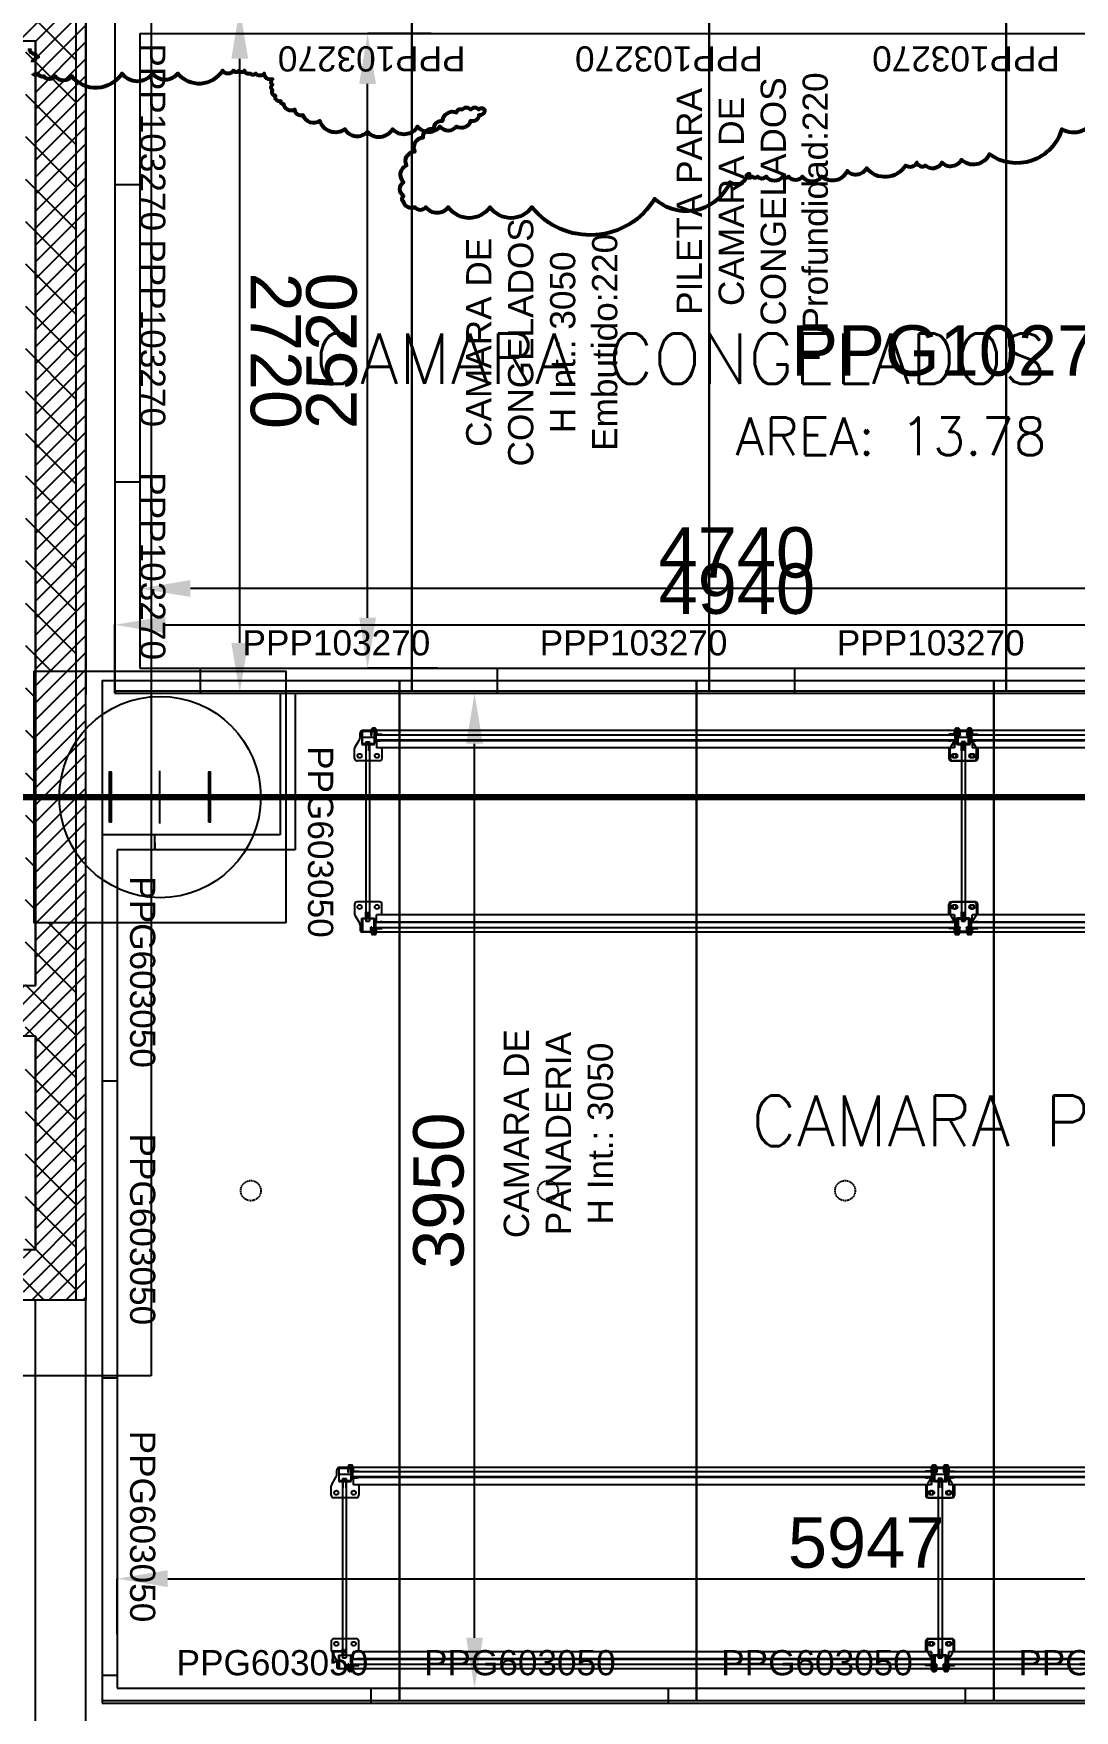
# Model space of a CAD drawing. Header units: millimetres. Extents: x 1478096 to 1808313, y 619971 to 762366.
# Drawn here: x 1524887 to 1529021, y 662197 to 668856 of the extents above; entities that cross this region are included whole.
import ezdxf

# ---------------------------------------------------------------- set-up
doc = ezdxf.new("R2010")
doc.units = ezdxf.units.MM
doc.header["$LTSCALE"] = 10
doc.linetypes.add('CENTERX2', pattern=[4, 2.5, -0.5, 0.5, -0.5])
doc.linetypes.add('DASHED', pattern=[0.75, 0.5, -0.25])
for name, color, linetype in [('0_Estructura', 251, 'Continuous'), ('A-HATCH-BLOQUE', 241, 'Continuous'), ('COSTAN-CAM-COTAS', 7, 'Continuous'), ('COSTAN-CAM-EJES', 251, 'CENTERX2'), ('COSTAN-CAM-LAT NUM', 6, 'Continuous'), ('COSTAN-CAM-LATERALES', 5, 'Continuous'), ('COSTAN-CAM-NOMENCLATURAS', 7, 'Continuous'), ('COSTAN-CAM-PIL-AISLACION', 45, 'Continuous'), ('COSTAN-CAM-TECHOS', 1, 'DASHED'), ('COSTAN-CAM-TECHOS NOMENCLATURAS', 7, 'Continuous'), ('COSTAN-CAM-TECHOS-100', 21, 'Continuous'), ('COSTAN-CAM-TECHOS-60', 1, 'Continuous'), ('COSTAN-EXH-COTAS', 7, 'Continuous'), ('DC-ARQ-CORDON', 210, 'Continuous'), ('DC-ARQ-MURO BLOQUE', 181, 'Continuous'), ('DC-ARQ-RACK PREP.', 11, 'Continuous'), ('DC-ARQ-TEXTOS', 7, 'Continuous')]:
    doc.layers.add(name, color=color, linetype=linetype)
doc.styles.add('costan', font='arial.ttf')
doc.styles.get("Standard").update_dxf_attribs({"font": 'arial.ttf'})
doc.dimstyles.new('COSTAN-MM-100', dxfattribs={"dimtxt": 200, "dimasz": 200, "dimexe": 0, "dimexo": 0, "dimgap": 40, "dimtad": 1, "dimdec": 0, "dimzin": 0, "dimdsep": 46, "dimtxsty": 'costan', "dimblk1": 'ARCHTICK', "dimblk2": 'ARCHTICK', "dimcen": 0, "dimclrd": 256, "dimclre": 256, "dimclrt": 256, "dimadec": 0, "dimazin": 0, "dimtfac": 1, "dimtdec": 0, "dimtofl": 0, "dimtmove": 0, "dimatfit": 3, "dimfxl": 0, "dimtolj": 1, "dimtzin": 0, "dimarcsym": 0})

# ---------------------------------------------------------------- blocks, each defined once
blk = doc.blocks.new('RE-PLANTABASE(XREF)$0$RACK-CAMARA')
at = {"layer": 'DC-ARQ-RACK PREP.', "linetype": 'ByBlock'}
for p, q in [((-0.3709, 2.403), (-0.39, 2.403)), ((-0.3324, 2.4235), (-0.3656, 2.4045)), ((-0.29, 2.425), (-0.3271, 2.425)), ((-0.28, 2.3655), (-0.28, 2.415)), ((0.28, 2.3655), (0.28, 2.415)), ((0.29, 2.425), (0.3271, 2.425)), ((0.3324, 2.4235), (0.3656, 2.4045)), ((0.3709, 2.403), (0.39, 2.403)), ((-0.41, 2.3465), (-0.41, 2.3509)), ((-0.41, 2.3465), (-0.41, 2.3509)), ((-0.406, 2.3509), (-0.406, 2.3465)), ((-0.406, 2.3509), (-0.406, 2.3465)), ((-0.4024, 2.3589), (-0.4025, 2.3589)), ((-0.4024, 2.3589), (-0.4025, 2.3589)), ((-0.4024, 2.3589), (-0.4, 2.359)), ((-0.4024, 2.3589), (-0.4, 2.359)), ((-0.4, 2.355), (-0.4022, 2.3549)), ((-0.4, 2.355), (-0.4022, 2.3549)), ((-0.402, 2.3425), (-0.3855, 2.3425)), ((-0.402, 2.3425), (-0.3855, 2.3425)), ((-0.3855, 2.3385), (-0.402, 2.3385)), ((-0.3855, 2.3385), (-0.402, 2.3385)), ((-0.4, 2.3865), (-0.4, 2.3955)), ((-0.4, 2.3955), (-0.345, 2.3955)), ((-0.398, 2.3865), (-0.4, 2.3865)), ((-0.4, 2.3855), (-0.4, 2.3865)), ((-0.4, 2.3824), (-0.4, 2.3855)), ((-0.4, 2.3814), (-0.4, 2.3824)), ((-0.4, 2.3805), (-0.4, 2.3814)), ((-0.4, 2.3795), (-0.4, 2.3805)), ((-0.4, 2.3805), (-0.398, 2.3805)), ((-0.4, 2.3615), (-0.4, 2.3795)), ((-0.4, 2.3795), (-0.398, 2.3795)), ((-0.398, 2.3615), (-0.4, 2.3615)), ((-0.4, 2.3605), (-0.4, 2.3615)), ((-0.398, 2.3615), (-0.4, 2.3615)), ((-0.4, 2.3605), (-0.4, 2.3615)), ((-0.4, 2.3596), (-0.4, 2.3605)), ((-0.4, 2.3605), (-0.398, 2.3605)), ((-0.4, 2.3596), (-0.4, 2.3605)), ((-0.4, 2.3605), (-0.398, 2.3605)), ((-0.4, 2.3586), (-0.4, 2.3596)), ((-0.4, 2.3586), (-0.4, 2.3596)), ((-0.4, 2.3555), (-0.4, 2.3586)), ((-0.4, 2.3555), (-0.4, 2.3586)), ((-0.4, 2.3545), (-0.4, 2.3555)), ((-0.4, 2.3545), (-0.4, 2.3555)), ((-0.4, 2.3545), (-0.398, 2.3545)), ((-0.4, 2.3455), (-0.4, 2.3545)), ((-0.4, 2.3455), (-0.4, 2.3545)), ((-0.4, 2.3545), (-0.398, 2.3545)), ((-0.345, 2.3455), (-0.4, 2.3455)), ((-0.345, 2.3455), (-0.4, 2.3455)), ((-0.4, 2.3382), (-0.4, 0.0422)), ((-0.3855, 2.3382), (-0.4, 2.3382)), ((-0.4, 2.3382), (-0.3855, 2.3382)), ((-0.347, 2.3935), (-0.398, 2.3935)), ((-0.398, 2.3935), (-0.398, 2.3865)), ((-0.398, 2.3865), (-0.398, 2.3855)), ((-0.398, 2.3855), (-0.398, 2.3824)), ((-0.398, 2.3824), (-0.398, 2.3814)), ((-0.398, 2.3814), (-0.398, 2.3805)), ((-0.398, 2.3805), (-0.398, 2.3795)), ((-0.398, 2.3795), (-0.398, 2.3615)), ((-0.398, 2.3615), (-0.398, 2.3605)), ((-0.398, 2.3615), (-0.398, 2.3605)), ((-0.398, 2.3605), (-0.398, 2.3596)), ((-0.398, 2.3605), (-0.398, 2.3596)), ((-0.398, 2.3596), (-0.398, 2.3586)), ((-0.398, 2.3591), (-0.388, 2.3596)), ((-0.398, 2.3596), (-0.398, 2.3586)), ((-0.398, 2.3591), (-0.388, 2.3596)), ((-0.398, 2.3586), (-0.398, 2.3555)), ((-0.398, 2.3586), (-0.398, 2.3555)), ((-0.3878, 2.3556), (-0.398, 2.3551)), ((-0.3878, 2.3556), (-0.398, 2.3551)), ((-0.398, 2.3555), (-0.398, 2.3545)), ((-0.398, 2.3555), (-0.398, 2.3545)), ((-0.398, 2.3545), (-0.398, 2.3475)), ((-0.398, 2.3545), (-0.398, 2.3475)), ((-0.398, 2.3475), (-0.347, 2.3475)), ((-0.398, 2.3475), (-0.347, 2.3475)), ((-0.388, 2.3596), (-0.381, 2.36)), ((-0.388, 2.3596), (-0.381, 2.36)), ((-0.3808, 2.356), (-0.3878, 2.3556)), ((-0.3808, 2.356), (-0.3878, 2.3556)), ((-0.3855, 2.3455), (-0.3855, 2.3235)), ((-0.3855, 2.3455), (-0.3855, 2.3235)), ((-0.3839, 2.3455), (-0.3839, 2.3235)), ((-0.3839, 2.3455), (-0.3839, 2.3235)), ((-0.3625, 2.3402), (-0.3825, 2.3402)), ((-0.3825, 2.3402), (-0.3625, 2.3402)), ((-0.3825, 2.3382), (-0.3825, 0.0402)), ((-0.3808, 2.356), (-0.381, 2.36)), ((-0.3808, 2.356), (-0.381, 2.36)), ((-0.3625, 2.3382), (-0.3625, 0.0402)), ((-0.3611, 2.3455), (-0.3611, 2.3235)), ((-0.3611, 2.3455), (-0.3611, 2.3235)), ((-0.36, 2.3382), (-0.36, 0.065)), ((-0.3595, 2.3455), (-0.3595, 2.3235)), ((-0.3595, 2.3455), (-0.3595, 2.3235)), ((-0.3595, 2.3425), (-0.354, 2.3425)), ((-0.3595, 2.3425), (-0.354, 2.3425)), ((-0.354, 2.3385), (-0.3595, 2.3385)), ((-0.354, 2.3385), (-0.3595, 2.3385)), ((-0.3318, 2.3382), (-0.3595, 2.3382)), ((-0.3595, 2.3382), (-0.3318, 2.3382)), ((-0.356, 2.3805), (-0.356, 2.3655)), ((-0.356, 2.3805), (0.356, 2.3805)), ((-0.356, 2.3655), (0.356, 2.3655)), ((-0.354, 2.3425), (-0.354, 2.3385)), ((-0.354, 2.3425), (-0.354, 2.3385)), ((-0.347, 2.366), (-0.347, 2.3935)), ((-0.347, 2.38), (-0.32, 2.38)), ((-0.347, 2.3475), (-0.347, 2.375)), ((-0.347, 2.3475), (-0.347, 2.375)), ((-0.32, 2.366), (-0.347, 2.366)), ((-0.345, 2.3955), (-0.345, 2.368)), ((-0.32, 2.378), (-0.345, 2.378)), ((-0.345, 2.373), (-0.345, 2.3455)), ((-0.345, 2.373), (-0.345, 2.3455)), ((-0.345, 2.368), (-0.32, 2.368)), ((-0.3318, 2.3382), (-0.3318, 0.0422)), ((-0.32, 2.38), (-0.32, 2.378)), ((-0.32, 2.368), (-0.32, 2.366)), ((-0.28, 2.326), (-0.28, 2.3755)), ((-0.28, 2.326), (-0.28, 2.3755)), ((0.28, 2.326), (0.28, 2.3755)), ((0.28, 2.326), (0.28, 2.3755)), ((0.347, 2.38), (0.32, 2.38)), ((0.32, 2.38), (0.32, 2.378)), ((0.32, 2.378), (0.345, 2.378)), ((0.345, 2.368), (0.32, 2.368)), ((0.32, 2.368), (0.32, 2.366)), ((0.32, 2.366), (0.347, 2.366)), ((0.3318, 2.3382), (0.3318, 0.0422)), ((0.3318, 2.3382), (0.3595, 2.3382)), ((0.3595, 2.3382), (0.3318, 2.3382)), ((0.345, 2.3955), (0.345, 2.368)), ((0.4, 2.3955), (0.345, 2.3955)), ((0.345, 2.373), (0.345, 2.3455)), ((0.345, 2.373), (0.345, 2.3455)), ((0.345, 2.3455), (0.4, 2.3455)), ((0.345, 2.3455), (0.4, 2.3455)), ((0.347, 2.366), (0.347, 2.3935)), ((0.347, 2.3935), (0.398, 2.3935)), ((0.347, 2.3475), (0.347, 2.375)), ((0.347, 2.3475), (0.347, 2.375)), ((0.398, 2.3475), (0.347, 2.3475)), ((0.398, 2.3475), (0.347, 2.3475)), ((0.3595, 2.3425), (0.354, 2.3425)), ((0.354, 2.3425), (0.354, 2.3385)), ((0.3595, 2.3425), (0.354, 2.3425)), ((0.354, 2.3425), (0.354, 2.3385)), ((0.354, 2.3385), (0.3595, 2.3385)), ((0.354, 2.3385), (0.3595, 2.3385)), ((0.356, 2.3805), (0.356, 2.3655)), ((0.3595, 2.3455), (0.3595, 2.3235)), ((0.3595, 2.3455), (0.3595, 2.3235)), ((0.3595, 2.3382), (0.36, 0.065)), ((0.3611, 2.3455), (0.3611, 2.3235)), ((0.3611, 2.3455), (0.3611, 2.3235)), ((0.3625, 2.3402), (0.3825, 2.3402)), ((0.3825, 2.3402), (0.3625, 2.3402)), ((0.3625, 2.3382), (0.3625, 0.0402)), ((0.3808, 2.356), (0.381, 2.36)), ((0.3808, 2.356), (0.381, 2.36)), ((0.3808, 2.356), (0.3878, 2.3556)), ((0.3808, 2.356), (0.3878, 2.3556)), ((0.388, 2.3596), (0.381, 2.36)), ((0.388, 2.3596), (0.381, 2.36)), ((0.3825, 2.3382), (0.3825, 0.0402)), ((0.3839, 2.3455), (0.3839, 2.3235)), ((0.3839, 2.3455), (0.3839, 2.3235)), ((0.3855, 2.3455), (0.3855, 2.3235)), ((0.3855, 2.3455), (0.3855, 2.3235)), ((0.402, 2.3425), (0.3855, 2.3425)), ((0.402, 2.3425), (0.3855, 2.3425)), ((0.3855, 2.3385), (0.402, 2.3385)), ((0.3855, 2.3385), (0.402, 2.3385)), ((0.3855, 2.3382), (0.4, 2.3382)), ((0.4, 2.3382), (0.3855, 2.3382)), ((0.3878, 2.3556), (0.398, 2.3551)), ((0.3878, 2.3556), (0.398, 2.3551)), ((0.398, 2.3591), (0.388, 2.3596)), ((0.398, 2.3591), (0.388, 2.3596)), ((0.398, 2.3935), (0.398, 2.3865)), ((0.398, 2.3865), (0.4, 2.3865)), ((0.398, 2.3865), (0.398, 2.3855)), ((0.398, 2.3855), (0.398, 2.3824)), ((0.398, 2.3824), (0.398, 2.3814)), ((0.398, 2.3814), (0.398, 2.3805)), ((0.398, 2.3805), (0.398, 2.3795)), ((0.4, 2.3805), (0.398, 2.3805)), ((0.4, 2.3795), (0.398, 2.3795)), ((0.398, 2.3795), (0.398, 2.3615)), ((0.398, 2.3615), (0.4, 2.3615)), ((0.398, 2.3615), (0.398, 2.3605)), ((0.398, 2.3615), (0.4, 2.3615)), ((0.398, 2.3615), (0.398, 2.3605)), ((0.398, 2.3605), (0.398, 2.3596)), ((0.4, 2.3605), (0.398, 2.3605)), ((0.398, 2.3605), (0.398, 2.3596)), ((0.4, 2.3605), (0.398, 2.3605)), ((0.398, 2.3596), (0.398, 2.3586)), ((0.398, 2.3596), (0.398, 2.3586)), ((0.398, 2.3586), (0.398, 2.3555)), ((0.398, 2.3586), (0.398, 2.3555)), ((0.398, 2.3555), (0.398, 2.3545)), ((0.398, 2.3555), (0.398, 2.3545)), ((0.398, 2.3545), (0.398, 2.3475)), ((0.4, 2.3545), (0.398, 2.3545)), ((0.4, 2.3545), (0.398, 2.3545)), ((0.398, 2.3545), (0.398, 2.3475)), ((0.4, 2.3865), (0.4, 2.3955)), ((0.4, 2.3855), (0.4, 2.3865)), ((0.4, 2.3824), (0.4, 2.3855)), ((0.4, 2.3814), (0.4, 2.3824)), ((0.4, 2.3805), (0.4, 2.3814)), ((0.4, 2.3795), (0.4, 2.3805)), ((0.4, 2.3615), (0.4, 2.3795)), ((0.4, 2.3605), (0.4, 2.3615)), ((0.4, 2.3605), (0.4, 2.3615)), ((0.4, 2.3596), (0.4, 2.3605)), ((0.4, 2.3596), (0.4, 2.3605)), ((0.4, 2.3586), (0.4, 2.3596)), ((0.4, 2.3586), (0.4, 2.3596)), ((0.4024, 2.3589), (0.4, 2.359)), ((0.4024, 2.3589), (0.4, 2.359)), ((0.4, 2.3555), (0.4, 2.3586)), ((0.4, 2.3555), (0.4, 2.3586)), ((0.4, 2.3545), (0.4, 2.3555)), ((0.4, 2.3545), (0.4, 2.3555)), ((0.4, 2.355), (0.4022, 2.3549)), ((0.4, 2.355), (0.4022, 2.3549)), ((0.4, 2.3455), (0.4, 2.3545)), ((0.4, 2.3455), (0.4, 2.3545)), ((0.4, 2.3382), (0.4, 0.0422)), ((0.4024, 2.3589), (0.4025, 2.3589)), ((0.4024, 2.3589), (0.4025, 2.3589)), ((0.406, 2.3509), (0.406, 2.3465)), ((0.406, 2.3509), (0.406, 2.3465)), ((0.41, 2.3465), (0.41, 2.3509)), ((0.41, 2.3465), (0.41, 2.3509)), ((-0.3855, 2.3235), (-0.3855, 2.3155)), ((-0.3855, 2.3235), (-0.3855, 2.3155)), ((-0.3855, 2.3155), (-0.3839, 2.3155)), ((-0.3855, 2.3155), (-0.3839, 2.3155)), ((-0.3839, 2.3155), (-0.3839, 2.3235)), ((-0.3839, 2.3155), (-0.3839, 2.3235)), ((-0.3839, 2.3155), (-0.3825, 2.3155)), ((-0.3839, 2.3155), (-0.3825, 2.3155)), ((-0.3625, 2.3155), (-0.3611, 2.3155)), ((-0.3625, 2.3155), (-0.3611, 2.3155)), ((-0.3611, 2.3235), (-0.3611, 2.3155)), ((-0.3611, 2.3235), (-0.3611, 2.3155)), ((-0.3611, 2.3155), (-0.3595, 2.3155)), ((-0.3611, 2.3155), (-0.3595, 2.3155)), ((-0.3595, 2.3155), (-0.3595, 2.3235)), ((-0.3595, 2.3155), (-0.3595, 2.3235)), ((-0.3271, 2.316), (-0.29, 2.316)), ((-0.3271, 2.316), (-0.29, 2.316)), ((0.3271, 2.316), (0.29, 2.316)), ((0.3271, 2.316), (0.29, 2.316)), ((0.3595, 2.3155), (0.3595, 2.3235)), ((0.3595, 2.3155), (0.3595, 2.3235)), ((0.3611, 2.3155), (0.3595, 2.3155)), ((0.3611, 2.3155), (0.3595, 2.3155)), ((0.3611, 2.3235), (0.3611, 2.3155)), ((0.3611, 2.3235), (0.3611, 2.3155)), ((0.3625, 2.3155), (0.3611, 2.3155)), ((0.3625, 2.3155), (0.3611, 2.3155)), ((0.3839, 2.3155), (0.3825, 2.3155)), ((0.3839, 2.3155), (0.3825, 2.3155)), ((0.3839, 2.3155), (0.3839, 2.3235)), ((0.3839, 2.3155), (0.3839, 2.3235)), ((0.3855, 2.3155), (0.3839, 2.3155)), ((0.3855, 2.3155), (0.3839, 2.3155)), ((0.3855, 2.3235), (0.3855, 2.3155)), ((0.3855, 2.3235), (0.3855, 2.3155)), ((-0.41, 0.034), (-0.41, 0.0296)), ((-0.406, 0.0296), (-0.406, 0.034)), ((-0.4024, 0.0216), (-0.4025, 0.0216)), ((-0.4024, 0.0216), (-0.4, 0.0215)), ((-0.4, 0.0255), (-0.4022, 0.0256)), ((-0.3855, 0.042), (-0.402, 0.042)), ((-0.402, 0.038), (-0.3855, 0.038)), ((-0.4, 0.0422), (-0.3855, 0.0422)), ((-0.345, 0.035), (-0.4, 0.035)), ((-0.4, 0.035), (-0.4, 0.026)), ((-0.4, 0.026), (-0.398, 0.026)), ((-0.4, 0.026), (-0.4, 0.025)), ((-0.4, 0.025), (-0.4, 0.0219)), ((-0.4, 0.0219), (-0.4, 0.0209)), ((-0.4, 0.0209), (-0.4, 0.02)), ((-0.4, 0.02), (-0.4, 0.019)), ((-0.4, 0.02), (-0.398, 0.02)), ((-0.4, 0.019), (-0.4, 0.001)), ((-0.398, 0.019), (-0.4, 0.019)), ((-0.4, 0.001), (-0.398, 0.001)), ((-0.4, 0.001), (-0.4, 0)), ((-0.398, 0.026), (-0.398, 0.033)), ((-0.398, 0.033), (-0.347, 0.033)), ((-0.398, 0.025), (-0.398, 0.026)), ((-0.3878, 0.0249), (-0.398, 0.0254)), ((-0.398, 0.0219), (-0.398, 0.025)), ((-0.398, 0.0209), (-0.398, 0.0219)), ((-0.398, 0.0214), (-0.388, 0.0209)), ((-0.398, 0.02), (-0.398, 0.0209)), ((-0.398, 0.019), (-0.398, 0.02)), ((-0.398, 0.001), (-0.398, 0.019)), ((-0.398, 0), (-0.398, 0.001)), ((-0.388, 0.0209), (-0.381, 0.0205)), ((-0.3808, 0.0245), (-0.3878, 0.0249)), ((-0.3855, 0.065), (-0.3839, 0.065)), ((-0.3855, 0.057), (-0.3855, 0.065)), ((-0.3855, 0.035), (-0.3855, 0.057)), ((-0.3839, 0.065), (-0.3825, 0.065)), ((-0.3839, 0.065), (-0.3839, 0.057)), ((-0.3839, 0.035), (-0.3839, 0.057)), ((-0.3825, 0.0402), (-0.3625, 0.0402)), ((-0.3808, 0.0245), (-0.381, 0.0205)), ((-0.3725, 0.035), (-0.3725, -0.015)), ((-0.3625, 0.065), (-0.3611, 0.065)), ((-0.3611, 0.065), (-0.3595, 0.065)), ((-0.3611, 0.057), (-0.3611, 0.065)), ((-0.3611, 0.035), (-0.3611, 0.057)), ((-0.3595, 0.065), (-0.3595, 0.057)), ((-0.3595, 0.035), (-0.3595, 0.057)), ((-0.3595, 0.0422), (-0.3318, 0.0422)), ((-0.354, 0.042), (-0.3595, 0.042)), ((-0.3595, 0.038), (-0.354, 0.038)), ((-0.356, 0), (-0.356, 0.015)), ((-0.356, 0.015), (0.356, 0.015)), ((-0.356, 0), (0.356, 0)), ((-0.354, 0.038), (-0.354, 0.042)), ((-0.347, 0.033), (-0.347, 0.0055)), ((-0.347, 0.0145), (-0.347, -0.013)), ((-0.32, 0.0145), (-0.347, 0.0145)), ((-0.347, 0.0005), (-0.32, 0.0005)), ((-0.345, 0.0075), (-0.345, 0.035)), ((-0.345, -0.015), (-0.345, 0.0125)), ((-0.345, 0.0125), (-0.32, 0.0125)), ((-0.32, 0.0025), (-0.345, 0.0025)), ((-0.3271, 0.0645), (-0.29, 0.0645)), ((-0.32, 0.0125), (-0.32, 0.0145)), ((-0.32, 0.0005), (-0.32, 0.0025)), ((-0.28, 0.0545), (-0.28, 0.005)), ((-0.28, 0.015), (-0.28, -0.0345)), ((0.28, 0.0545), (0.28, 0.005)), ((0.28, 0.015), (0.28, -0.0345)), ((0.3271, 0.0645), (0.29, 0.0645)), ((0.32, 0.0125), (0.32, 0.0145)), ((0.32, 0.0145), (0.347, 0.0145)), ((0.345, 0.0125), (0.32, 0.0125)), ((0.32, 0.0005), (0.32, 0.0025)), ((0.32, 0.0025), (0.345, 0.0025)), ((0.347, 0.0005), (0.32, 0.0005)), ((0.3595, 0.0422), (0.3318, 0.0422)), ((0.345, 0.0075), (0.345, 0.035)), ((0.345, 0.035), (0.4, 0.035)), ((0.345, -0.015), (0.345, 0.0125)), ((0.347, 0.033), (0.347, 0.0055)), ((0.398, 0.033), (0.347, 0.033)), ((0.347, 0.0145), (0.347, -0.013)), ((0.354, 0.038), (0.354, 0.042)), ((0.354, 0.042), (0.3595, 0.042)), ((0.3595, 0.038), (0.354, 0.038)), ((0.356, 0), (0.356, 0.015)), ((0.3595, 0.065), (0.3595, 0.057)), ((0.3611, 0.065), (0.3595, 0.065)), ((0.3595, 0.035), (0.3595, 0.057)), ((0.3611, 0.057), (0.3611, 0.065)), ((0.3625, 0.065), (0.3611, 0.065)), ((0.3611, 0.035), (0.3611, 0.057)), ((0.3825, 0.0402), (0.3625, 0.0402)), ((0.3808, 0.0245), (0.3878, 0.0249)), ((0.3808, 0.0245), (0.381, 0.0205)), ((0.388, 0.0209), (0.381, 0.0205)), ((0.3839, 0.065), (0.3825, 0.065)), ((0.3855, 0.065), (0.3839, 0.065)), ((0.3839, 0.065), (0.3839, 0.057)), ((0.3839, 0.035), (0.3839, 0.057)), ((0.3855, 0.057), (0.3855, 0.065)), ((0.3855, 0.035), (0.3855, 0.057)), ((0.4, 0.0422), (0.3855, 0.0422)), ((0.3855, 0.042), (0.402, 0.042)), ((0.402, 0.038), (0.3855, 0.038)), ((0.3878, 0.0249), (0.398, 0.0254)), ((0.398, 0.0214), (0.388, 0.0209)), ((0.398, 0.026), (0.398, 0.033)), ((0.4, 0.026), (0.398, 0.026)), ((0.398, 0.025), (0.398, 0.026)), ((0.398, 0.0219), (0.398, 0.025)), ((0.398, 0.0209), (0.398, 0.0219)), ((0.398, 0.02), (0.398, 0.0209)), ((0.398, 0.019), (0.398, 0.02)), ((0.4, 0.02), (0.398, 0.02)), ((0.398, 0.001), (0.398, 0.019)), ((0.398, 0.019), (0.4, 0.019)), ((0.4, 0.001), (0.398, 0.001)), ((0.398, 0), (0.398, 0.001)), ((0.4, 0.035), (0.4, 0.026)), ((0.4, 0.026), (0.4, 0.025)), ((0.4, 0.0255), (0.4022, 0.0256)), ((0.4, 0.025), (0.4, 0.0219)), ((0.4, 0.0219), (0.4, 0.0209)), ((0.4024, 0.0216), (0.4, 0.0215)), ((0.4, 0.0209), (0.4, 0.02)), ((0.4, 0.02), (0.4, 0.019)), ((0.4, 0.019), (0.4, 0.001)), ((0.4, 0.001), (0.4, 0)), ((0.4024, 0.0216), (0.4025, 0.0216)), ((0.406, 0.0296), (0.406, 0.034)), ((0.41, 0.034), (0.41, 0.0296)), ((-0.4, 0), (-0.4, -0.0009)), ((-0.4, 0), (-0.398, 0)), ((-0.4, -0.0009), (-0.4, -0.0019)), ((-0.4, -0.0019), (-0.4, -0.005)), ((-0.4, -0.005), (-0.4, -0.006)), ((-0.398, -0.006), (-0.4, -0.006)), ((-0.4, -0.006), (-0.4, -0.015)), ((-0.4, -0.015), (-0.345, -0.015)), ((-0.398, -0.0009), (-0.398, 0)), ((-0.398, -0.0019), (-0.398, -0.0009)), ((-0.398, -0.005), (-0.398, -0.0019)), ((-0.398, -0.006), (-0.398, -0.005)), ((-0.398, -0.013), (-0.398, -0.006)), ((-0.347, -0.013), (-0.398, -0.013)), ((-0.3709, -0.0225), (-0.39, -0.0225)), ((-0.3324, -0.043), (-0.3656, -0.024)), ((-0.29, -0.0445), (-0.3271, -0.0445)), ((0.29, -0.0445), (0.3271, -0.0445)), ((0.3324, -0.043), (0.3656, -0.024)), ((0.4, -0.015), (0.345, -0.015)), ((0.347, -0.013), (0.398, -0.013)), ((0.3709, -0.0225), (0.39, -0.0225)), ((0.398, -0.0009), (0.398, 0)), ((0.4, 0), (0.398, 0)), ((0.398, -0.0019), (0.398, -0.0009)), ((0.398, -0.005), (0.398, -0.0019)), ((0.398, -0.006), (0.398, -0.005)), ((0.398, -0.013), (0.398, -0.006)), ((0.398, -0.006), (0.4, -0.006)), ((0.4, 0), (0.4, -0.0009)), ((0.4, -0.0009), (0.4, -0.0019)), ((0.4, -0.0019), (0.4, -0.005)), ((0.4, -0.005), (0.4, -0.006)), ((0.4, -0.006), (0.4, -0.015))]:
    blk.add_line(p, q, dxfattribs=at)
for centre in [(-0.3, 2.405), (0.3, 2.405), (-0.3, 2.336), (-0.3, 2.336), (0.3, 2.336), (0.3, 2.336), (-0.3, 0.0445), (0.3, 0.0445), (-0.3, -0.0245), (0.3, -0.0245)]:
    blk.add_circle(centre, 0.0085, dxfattribs=at)
for centre, radius, start, end in [((-0.39, 2.393), 0.01, 90, 165.52249), ((-0.3709, 2.413), 0.01, 270, 302.00538), ((-0.3271, 2.415), 0.01, 90, 122.00538), ((-0.29, 2.415), 0.01, 0, 90), ((0.29, 2.415), 0.01, 90, 180), ((0.3271, 2.415), 0.01, 57.99462, 90), ((0.3709, 2.413), 0.01, 237.99462, 270), ((0.39, 2.393), 0.01, 14.47751, 90), ((-0.402, 2.3509), 0.008, 92.96094, 180), ((-0.402, 2.3509), 0.008, 92.96094, 180), ((-0.402, 2.3465), 0.008, 180, 270), ((-0.402, 2.3465), 0.008, 180, 270), ((-0.402, 2.3509), 0.004, 92.96094, 180), ((-0.402, 2.3509), 0.004, 92.96094, 180), ((-0.402, 2.3465), 0.004, 180, 270), ((-0.402, 2.3465), 0.004, 180, 270), ((-0.3994, 2.3578), 0.00325, 100.44565, 160.34107), ((-0.3994, 2.3578), 0.00325, 100.44565, 160.34107), ((-0.39, 2.348), 0.01, 194.47751, 213.36868), ((-0.39, 2.348), 0.01, 194.47751, 213.36535), ((-0.3994, 2.3578), 0.00325, 25.5808, 64.27311), ((-0.3994, 2.3578), 0.00325, 25.5808, 64.27311), ((-0.39, 2.348), 0.01, 251.80959, 257.17377), ((-0.39, 2.348), 0.01, 251.80067, 257.14911), ((0.39, 2.348), 0.01, 282.82623, 288.19041), ((0.39, 2.348), 0.01, 282.85089, 288.19933), ((0.3994, 2.3578), 0.00325, 115.72689, 154.4192), ((0.3994, 2.3578), 0.00325, 115.72689, 154.4192), ((0.39, 2.348), 0.01, 326.63132, 345.52249), ((0.39, 2.348), 0.01, 326.63465, 345.52249), ((0.3994, 2.3578), 0.00325, 19.65893, 79.55435), ((0.3994, 2.3578), 0.00325, 19.65893, 79.55435), ((0.402, 2.3465), 0.008, 270, 0), ((0.402, 2.3465), 0.004, 270, 0), ((0.402, 2.3465), 0.004, 270, 0), ((0.402, 2.3465), 0.008, 270, 0), ((0.402, 2.3509), 0.004, 0, 87.03906), ((0.402, 2.3509), 0.004, 0, 87.03906), ((0.402, 2.3509), 0.008, 0, 87.03906), ((0.402, 2.3509), 0.008, 0, 87.03906), ((-0.3271, 2.326), 0.01, 242.43402, 270), ((-0.3271, 2.326), 0.01, 242.43402, 270), ((-0.29, 2.326), 0.01, 270, 0), ((-0.29, 2.326), 0.01, 270, 0), ((0.29, 2.326), 0.01, 180, 270), ((0.29, 2.326), 0.01, 180, 270), ((0.3271, 2.326), 0.01, 270, 297.56598), ((0.3271, 2.326), 0.01, 270, 297.56598), ((-0.402, 0.034), 0.008, 90, 180), ((-0.402, 0.0296), 0.008, 180, 267.03906), ((-0.402, 0.034), 0.004, 90, 180), ((-0.402, 0.0296), 0.004, 180, 267.03906), ((-0.3994, 0.0227), 0.00325, 199.65893, 259.55435), ((-0.39, 0.0325), 0.01, 146.63465, 165.52249), ((-0.3994, 0.0227), 0.00325, 295.72689, 334.4192), ((-0.39, 0.0325), 0.01, 102.85089, 108.19933), ((-0.3271, 0.0545), 0.01, 90, 117.56598), ((-0.29, 0.0545), 0.01, 0, 90), ((0.29, 0.0545), 0.01, 90, 180), ((0.3271, 0.0545), 0.01, 62.43402, 90), ((0.39, 0.0325), 0.01, 71.80067, 77.14911), ((0.3994, 0.0227), 0.00325, 205.5808, 244.27311), ((0.39, 0.0325), 0.01, 14.47751, 33.36535), ((0.3994, 0.0227), 0.00325, 280.44565, 340.34107), ((0.402, 0.034), 0.008, 0, 90), ((0.402, 0.034), 0.004, 0, 90), ((0.402, 0.0296), 0.004, 272.96094, 0), ((0.402, 0.0296), 0.008, 272.96094, 0), ((-0.39, -0.0125), 0.01, 194.47751, 270), ((-0.3709, -0.0325), 0.01, 57.99462, 90), ((-0.3271, -0.0345), 0.01, 237.99462, 270), ((-0.29, -0.0345), 0.01, 270, 0), ((0.29, -0.0345), 0.01, 180, 270), ((0.3271, -0.0345), 0.01, 270, 302.00538), ((0.3709, -0.0325), 0.01, 90, 122.00538), ((0.39, -0.0125), 0.01, 270, 345.52249)]:
    blk.add_arc(centre, radius, start, end, dxfattribs=at)
blk = doc.blocks.new('*D160')
at = {"layer": 'COSTAN-CAM-COTAS', "lineweight": -2, "transparency": 16777216}
for p, q in [((1526371.1, 666236.2), (1526638.5, 666236.2)), ((1526638.5, 662486.2), (1526638.5, 666036.2)), ((1526321.1, 662286.2), (1526638.5, 662286.2))]:
    blk.add_line(p, q, dxfattribs=at)
at = {"layer": 'COSTAN-CAM-COTAS', "transparency": 16777216}
for points in [[(1526605.2, 666036.2), (1526671.9, 666036.2), (1526638.5, 666236.2)], [(1526605.2, 662486.2), (1526671.9, 662486.2), (1526638.5, 662286.2)]]:
    blk.add_solid(points, dxfattribs=at)
at = {"layer": 'Defpoints', "color": 0, "transparency": 16777216}
for p in [(1526371.1, 666236.2, 112421.9), (1526638.5, 666236.2), (1526321.1, 662286.2, 112421.9)]:
    blk.add_point(p, dxfattribs=at)
at = {"layer": 'COSTAN-CAM-COTAS', "transparency": 16777216, "insert": (1526496.3, 664261.2), "char_height": 200, "attachment_point": 5, "rotation": 90, "style": 'costan'}
blk.add_mtext('\\A1;3950', dxfattribs=at)
blk = doc.blocks.new('_ARCHTICK')
at = {"color": 0, "linetype": 'ByBlock', "const_width": 0.15}
blk.add_lwpolyline([(-0.5, -0.5), (0.5, 0.5)], dxfattribs=at)
blk = doc.blocks.new('*D161')
at = {"layer": 'COSTAN-CAM-COTAS', "lineweight": -2, "transparency": 16777216}
for p, q in [((1525220, 662500.2), (1525220, 662720.5)), ((1525420, 662720.5), (1530967, 662720.5)), ((1531167, 662500.2), (1531167, 662720.5))]:
    blk.add_line(p, q, dxfattribs=at)
at = {"layer": 'COSTAN-CAM-COTAS', "transparency": 16777216}
for points in [[(1525420, 662753.9), (1525420, 662687.2), (1525220, 662720.5)], [(1530967, 662753.9), (1530967, 662687.2), (1531167, 662720.5)]]:
    blk.add_solid(points, dxfattribs=at)
at = {"layer": 'Defpoints', "color": 0, "transparency": 16777216}
for p in [(1531167, 662720.5), (1525220, 662500.2, 112421.9), (1531167, 662500.2, 112421.9)]:
    blk.add_point(p, dxfattribs=at)
at = {"layer": 'COSTAN-CAM-COTAS', "transparency": 16777216, "insert": (1528193.5, 662862.6), "char_height": 200, "attachment_point": 5, "style": 'costan'}
blk.add_mtext('\\A1;5947', dxfattribs=at)
blk = doc.blocks.new('*D164')
at = {"layer": 'COSTAN-CAM-COTAS', "lineweight": -2, "transparency": 16777216}
for p, q in [((1526466.7, 668856.2), (1526213.7, 668856.2)), ((1526213.7, 666536.2), (1526213.7, 668656.2)), ((1526492.1, 666336.2), (1526213.7, 666336.2))]:
    blk.add_line(p, q, dxfattribs=at)
at = {"layer": 'COSTAN-CAM-COTAS', "transparency": 16777216}
for points in [[(1526180.4, 668656.2), (1526247.1, 668656.2), (1526213.7, 668856.2)], [(1526180.4, 666536.2), (1526247.1, 666536.2), (1526213.7, 666336.2)]]:
    blk.add_solid(points, dxfattribs=at)
at = {"layer": 'Defpoints', "color": 0, "transparency": 16777216}
for p in [(1526213.7, 668856.2), (1526466.7, 668856.2), (1526492.1, 666336.2)]:
    blk.add_point(p, dxfattribs=at)
at = {"layer": 'COSTAN-CAM-COTAS', "transparency": 16777216, "insert": (1526071.6, 667596.2), "char_height": 200, "attachment_point": 5, "rotation": 90, "style": 'costan'}
blk.add_mtext('\\A1;2520', dxfattribs=at)
blk = doc.blocks.new('*D168')
at = {"layer": 'COSTAN-CAM-COTAS', "lineweight": -2, "transparency": 16777216}
for p, q in [((1525310, 666714), (1525310, 666652.3)), ((1529850.2, 666652.3), (1525510, 666652.3)), ((1530050.2, 666551.8), (1530050.2, 666652.3))]:
    blk.add_line(p, q, dxfattribs=at)
at = {"layer": 'COSTAN-CAM-COTAS', "transparency": 16777216}
for points in [[(1525510, 666685.7), (1525510, 666619), (1525310, 666652.3)], [(1529850.2, 666685.7), (1529850.2, 666619), (1530050.2, 666652.3)]]:
    blk.add_solid(points, dxfattribs=at)
at = {"layer": 'Defpoints', "color": 0, "transparency": 16777216}
for p in [(1525310, 666714), (1525310, 666652.3), (1530050.2, 666551.8)]:
    blk.add_point(p, dxfattribs=at)
at = {"layer": 'COSTAN-CAM-COTAS', "transparency": 16777216, "insert": (1527680.1, 666794.4), "char_height": 200, "attachment_point": 5, "style": 'costan'}
blk.add_mtext('\\A1;4740', dxfattribs=at)
blk = doc.blocks.new('*D150')
at = {"layer": 'COSTAN-CAM-PIL-AISLACION', "lineweight": -2, "transparency": 16777216}
for p, q in [((1525210, 668956.2), (1525706, 668956.2)), ((1525706, 666436.2), (1525706, 668756.2)), ((1525210, 666236.2), (1525706, 666236.2))]:
    blk.add_line(p, q, dxfattribs=at)
at = {"layer": 'COSTAN-CAM-PIL-AISLACION', "transparency": 16777216}
for points in [[(1525739.3, 668756.2), (1525672.6, 668756.2), (1525706, 668956.2)], [(1525739.3, 666436.2), (1525672.6, 666436.2), (1525706, 666236.2)]]:
    blk.add_solid(points, dxfattribs=at)
at = {"layer": 'Defpoints', "color": 0, "transparency": 16777216}
for p in [(1525210, 668956.2), (1525706, 668956.2), (1525210, 666236.2)]:
    blk.add_point(p, dxfattribs=at)
at = {"layer": 'COSTAN-CAM-PIL-AISLACION', "transparency": 16777216, "insert": (1525848.1, 667596.2), "char_height": 200, "attachment_point": 5, "rotation": 270.00021, "style": 'costan'}
blk.add_mtext('\\A1;2720', dxfattribs=at)
blk = doc.blocks.new('*D151')
at = {"layer": 'COSTAN-CAM-PIL-AISLACION', "lineweight": -2, "transparency": 16777216}
for p, q in [((1525210, 666236.2), (1525210, 666508.2)), ((1525410, 666508.2), (1529950.2, 666508.2)), ((1530150.2, 666236.2), (1530150.2, 666508.2))]:
    blk.add_line(p, q, dxfattribs=at)
at = {"layer": 'COSTAN-CAM-PIL-AISLACION', "transparency": 16777216}
for points in [[(1525410, 666541.5), (1525410, 666474.8), (1525210, 666508.2)], [(1529950.2, 666541.5), (1529950.2, 666474.8), (1530150.2, 666508.2)]]:
    blk.add_solid(points, dxfattribs=at)
at = {"layer": 'Defpoints', "color": 0, "transparency": 16777216}
for p in [(1530150.2, 666508.2), (1525210, 666236.2), (1530150.2, 666236.2)]:
    blk.add_point(p, dxfattribs=at)
at = {"layer": 'COSTAN-CAM-PIL-AISLACION', "transparency": 16777216, "insert": (1527680.1, 666650.3), "char_height": 200, "attachment_point": 5, "style": 'costan'}
blk.add_mtext('\\A1;4940', dxfattribs=at)
blk = doc.blocks.new('COSTAN-CAM-PANEL-TECHO')
blk.add_lwpolyline([(0, 0), (1, 0), (1, 1), (0, 1)], close=True)

msp = doc.modelspace()

# ---------------------------------------------------------------- hatches: boundary and pattern name
at = {"layer": '0_Estructura'}
h = msp.add_hatch(dxfattribs=at)
h.set_pattern_fill('ANSI31', color=256, scale=37.5, angle=90, style=0)
h.set_pattern_definition([(135, (939091.97, 2624147.77), (-84.189901, -84.189901), [])])
h.paths.add_polyline_path([(1516295.045, 663826.47), (1525055.046, 663826.47), (1525055.046, 665324.185), (1524889.541, 665324.185), (1524889.541, 665824.185), (1524855.046, 665824.185), (1524855.046, 664026.47), (1516495.045, 664026.47), (1516495.046, 665824.185), (1516295.046, 665824.185)])
h.paths.add_polyline_path([(1516295.046, 665824.185), (1516495.046, 665824.185), (1516495.048, 668826.47), (1517495.048, 668826.47), (1517495.048, 672926.47), (1524855.046, 672926.47), (1524855.046, 665824.185), (1524889.541, 665824.185), (1524889.541, 666324.185), (1525055.046, 666324.185), (1525055.046, 673126.47), (1525055.046, 674325.343), (1524889.541, 674325.343), (1524889.541, 674825.343), (1524855.046, 674825.343), (1524855.046, 673126.47), (1517295.048, 673126.47), (1517295.048, 669026.47), (1516295.048, 669026.47)])
h.paths.add_polyline_path([(1522092.046, 675726.47), (1524855.046, 675726.47), (1524855.046, 675926.47), (1522092.046, 675926.47)], flags=17)
h.paths.add_polyline_path([(1524855.046, 679116.47), (1522092.046, 679116.47), (1522092.046, 678926.47), (1524855.046, 678926.47), (1524855.046, 674825.343), (1524889.541, 674825.343), (1524889.541, 675325.343), (1525055.046, 675325.343), (1525055.046, 680527.061), (1522092.045, 680527.061), (1522092.065, 680326.745), (1524855.046, 680327.033)])
h = msp.add_hatch(dxfattribs=at)
h.set_pattern_fill('ANSI31', color=256, scale=2, angle=-90, style=0)
h.set_pattern_definition([(315, (2596344.7757, 6159464.0707), (4.4901280605, 4.4901280605), [])])
h.paths.add_polyline_path([(1525189.09, 665724.185), (1525189.09, 665924.185), (1525195.39, 665924.185), (1525195.39, 665724.185)])
h.paths.add_polyline_path([(1525582.79, 665724.185), (1525582.79, 665924.185), (1525589.09, 665924.185), (1525589.09, 665724.185)])
h.paths.add_polyline_path([(1525195.39, 665821.785), (1525195.39, 665826.585), (1525582.79, 665826.585), (1525582.79, 665821.785)])
at = {"layer": 'A-HATCH-BLOQUE'}
h = msp.add_hatch(dxfattribs=at)
h.set_pattern_fill('ANSI31', color=256, scale=15, angle=180)
h.set_pattern_definition([(225, (3172020.15, 1376323.114), (33.6759605, -33.6759605), [])])
h.paths.add_polyline_path([(1517495.031, 669026.451), (1517495.031, 669301.068), (1517295.033, 669301.068), (1517295.033, 669026.451), (1516295.034, 669026.451), (1516295.031, 664046.451), (1516295.031, 663826.45), (1518734.535, 663826.451), (1518734.535, 664026.451), (1516495.031, 664026.451), (1516495.031, 668826.451), (1524895.032, 668826.451), (1524895.032, 665076.451), (1523095.04, 665076.451), (1523095.04, 664026.451), (1520734.535, 664026.451), (1520734.535, 663826.451), (1523347.081, 663826.451), (1523347.081, 664026.451), (1523295.04, 664026.451), (1523295.04, 664876.451), (1524895.032, 664876.522), (1524895.032, 664026.451), (1524847.081, 664026.45), (1524847.081, 663826.45), (1525095.037, 663826.451), (1525095.037, 664026.451), (1525095.037, 669026.451), (1525095.031, 680327.041), (1532495.033, 680327.036), (1532495.033, 681907.037), (1532295.033, 681907.037), (1532295.033, 680527.036), (1529200.03, 680527.038), (1529200.03, 681842.039), (1529000.03, 681842.039), (1529000.03, 680527.038), (1525095.031, 680527.041), (1525095.031, 685037.493), (1524895.031, 685037.493), (1524895.031, 684966.129), (1524895.031, 680527.041), (1522092.03, 680527.041), (1522092.03, 680116.451), (1522292.053, 680116.451), (1522292.053, 680326.746), (1524895.032, 680327.017), (1524895.032, 679116.451), (1522092.031, 679116.451), (1522092.031, 678926.451), (1524895.032, 678926.451), (1524895.032, 675926.451), (1522092.031, 675926.451), (1522092.031, 675726.451), (1524895.032, 675726.451), (1524895.032, 673126.451), (1522092.07, 673126.451), (1522092.07, 672926.451), (1523695.032, 672926.451), (1524895.032, 672926.451), (1524895.032, 669026.451)])

# ---------------------------------------------------------------- linework, layer by layer
at = {"layer": '0_Estructura'}
for p, q in [((1525355.046, 680827.061), (1525355.046, 663526.47)), ((1525055.046, 673126.47), (1525055.046, 663826.47)), ((1525389.09, 665719.675), (1525389.09, 665928.696)), ((1525689.09, 665824.185), (1525089.09, 665824.185)), ((1525055.046, 663826.47), (1516295.045, 663826.47)), ((1525355.046, 663526.47), (1515995.045, 663526.47))]:
    msp.add_line(p, q, dxfattribs=at)
for points in [[(1525889.541, 665324.185), (1524889.541, 665324.185), (1524889.541, 666324.185), (1525889.541, 666324.185)], [(1525189.09, 665724.185), (1525189.09, 665924.185), (1525195.39, 665924.185), (1525195.39, 665724.185)], [(1525582.79, 665724.185), (1525582.79, 665924.185), (1525589.09, 665924.185), (1525589.09, 665724.185)], [(1525195.39, 665821.785), (1525195.39, 665826.585), (1525582.79, 665826.585), (1525582.79, 665821.785)]]:
    msp.add_lwpolyline(points, close=True, dxfattribs=at)
msp.add_circle((1525389.541, 665824.185), 400, dxfattribs=at)
at = {"layer": 'COSTAN-CAM-EJES', "const_width": 25}
msp.add_lwpolyline([(1478108.728, 665824.186), (1676824.92, 665824.186)], dxfattribs=at)
at = {"layer": 'COSTAN-CAM-LATERALES'}
for p, q in [((1525210.034, 674672.738), (1525210.032, 666236.17)), ((1525310.033, 668856.17), (1525310.032, 666336.17)), ((1525310.033, 668856.17), (1530050.214, 668856.17)), ((1525210.032, 668256.353), (1525310.032, 668256.353)), ((1525210.032, 667076.353), (1525310.032, 667076.353)), ((1525310.032, 666336.17), (1531227.031, 666336.17)), ((1525549.848, 666236.17), (1525549.848, 666336.17)), ((1526729.848, 666236.17), (1526729.848, 666336.17)), ((1527909.848, 666236.17), (1527909.848, 666336.17)), ((1525210.031, 666236.17), (1531167.031, 666236.17)), ((1525866.57, 666236.17), (1525866.57, 665674.911)), ((1525866.57, 666236.17), (1525926.57, 666236.17)), ((1525926.57, 666236.17), (1525926.57, 665614.911)), ((1525160.032, 665674.911), (1525160.031, 662326.17)), ((1525866.57, 665674.911), (1525160.031, 665674.911)), ((1525160.031, 665669.911), (1525160.031, 662226.17)), ((1525367.829, 665674.911), (1525367.829, 665614.911)), ((1525367.829, 665674.911), (1525369.273, 665614.929)), ((1525367.829, 665674.911), (1525369.273, 665614.928)), ((1525926.57, 665614.911), (1525220.031, 665614.911)), ((1525220.031, 665614.911), (1525220.031, 662286.171)), ((1525160.031, 664697.77), (1525220.031, 664697.77)), ((1525160.031, 663517.77), (1525220.031, 663517.77)), ((1525160.031, 662337.77), (1525220.031, 662337.77)), ((1525220.031, 662286.171), (1539799.945, 662286.184)), ((1526228.432, 662226.17), (1526228.432, 662286.17)), ((1527408.432, 662226.17), (1527408.432, 662286.17)), ((1528588.432, 662226.17), (1528588.432, 662286.17)), ((1525160.031, 662226.17), (1539859.945, 662226.184))]:
    msp.add_line(p, q, dxfattribs=at)
at = {"layer": 'COSTAN-CAM-PIL-AISLACION'}
msp.add_lwpolyline([(1525210.033, 666236.17), (1530150.216, 666236.17), (1530150.216, 668956.17), (1525210.033, 668956.17)], close=True, dxfattribs=at)
at = {"layer": 'COSTAN-CAM-TECHOS'}
for centre in [(1525750.032, 664261.297), (1526930.032, 664261.297), (1528110.032, 664261.297)]:
    msp.add_circle(centre, 40, dxfattribs=at)
at = {"layer": 'COSTAN-EXH-COTAS', "color": 3, "linetype": 'ByBlock', "lineweight": 53}
for points in [[(1524884.067, 668741.94, -0.52056705), (1524895.141, 668753.002, -0.52056705), (1524895.141, 668753.002, -0.52056705), (1524906.215, 668764.065, -0.52056705), (1524906.215, 668764.065, -0.52056705), (1524895.141, 668775.128, -0.52056705), (1524895.141, 668775.128, -0.52056705), (1524872.994, 668797.253, -0.52056705)], [(1529103.043, 668531.749, -0.52056705), (1528970.161, 668476.435, -0.52056705), (1528970.161, 668476.435, -0.52056705), (1528682.253, 668376.871, -0.52056705), (1528682.253, 668376.871, -0.52056705), (1528571.518, 668354.746, -0.52056705), (1528571.518, 668354.746, -0.52056705), (1528494.004, 668343.683, -0.52056705), (1528494.004, 668343.683, -0.52056705), (1528427.564, 668332.621, -0.52056705), (1528427.564, 668332.621, -0.52056705), (1528405.417, 668332.621, -0.52056705), (1528405.417, 668332.621, -0.52056705), (1528394.344, 668343.683, -0.52056705), (1528394.344, 668343.683, -0.52056705), (1528350.05, 668332.621, -0.52056705), (1528350.05, 668332.621, -0.52056705), (1528195.022, 668321.558, -0.52056705), (1528195.022, 668321.558, -0.52056705), (1528117.508, 668310.495, -0.52056705), (1528117.508, 668310.495, -0.52056705), (1528017.847, 668288.37, -0.52056705), (1528017.847, 668288.37, -0.52056705), (1527940.333, 668288.37, -0.52056705), (1527940.333, 668288.37, -0.52056705), (1527884.966, 668288.37, -0.52056705), (1527884.966, 668288.37, -0.52056705), (1527862.819, 668288.37, -0.52056705), (1527862.819, 668288.37, -0.52056705), (1527796.378, 668288.37, -0.52056705), (1527796.378, 668288.37, -0.52056705), (1527763.158, 668288.37, -0.52056705), (1527763.158, 668288.37, -0.52056705), (1527741.012, 668288.37, -0.52056705), (1527741.012, 668288.37, -0.52056705), (1527718.864, 668288.37, -0.52056705), (1527718.864, 668288.37, -0.52056705), (1527729.938, 668299.432, -0.52056705), (1527729.938, 668299.432, -0.52056705), (1527718.864, 668288.37, -0.52056705), (1527718.864, 668288.37, -0.52056705), (1527652.424, 668266.244, -0.52056705), (1527652.424, 668266.244, -0.52056705), (1527353.441, 668199.868, -0.52056705), (1527353.441, 668199.868, -0.52056705), (1526866.211, 668166.68, -0.52056705), (1526866.211, 668166.68, -0.52056705), (1526700.109, 668166.68, -0.52056705), (1526700.109, 668166.68, -0.52056705), (1526534.008, 668166.68, -0.52056705), (1526534.008, 668166.68, -0.52056705), (1526445.421, 668166.68, -0.52056705), (1526445.421, 668166.68, -0.52056705), (1526401.127, 668166.68, -0.52056705), (1526401.127, 668166.68, -0.52056705), (1526356.833, 668188.806, -0.52056705), (1526356.833, 668188.806, -0.52056705), (1526356.833, 668210.931, -0.52056705), (1526356.833, 668210.931, -0.52056705), (1526356.833, 668266.244, -0.52056705), (1526356.833, 668266.244, -0.52056705), (1526367.907, 668332.621, -0.52056705), (1526367.907, 668332.621, -0.52056705), (1526401.127, 668387.934, -0.52056705), (1526401.127, 668387.934, -0.52056705), (1526434.347, 668443.247, -0.52056705), (1526434.347, 668443.247, -0.52056705), (1526478.641, 668476.435, -0.52056705), (1526478.641, 668476.435, -0.52056705), (1526511.861, 668509.623, -0.52056705), (1526511.861, 668509.623, -0.52056705), (1526567.229, 668542.811, -0.52056705), (1526567.229, 668542.811, -0.52056705), (1526589.375, 668553.874, -0.52056705), (1526589.375, 668553.874, -0.52056705), (1526622.595, 668553.874, -0.52056705), (1526622.595, 668553.874, -0.52056705), (1526655.816, 668553.874, -0.52056705), (1526655.816, 668553.874, -0.52056705), (1526677.963, 668553.874, -0.52056705), (1526677.963, 668553.874, -0.52056705), (1526655.816, 668531.749, -0.52056705), (1526655.816, 668531.749, -0.52056705), (1526622.595, 668509.623, -0.52056705), (1526622.595, 668509.623, -0.52056705), (1526567.229, 668487.498, -0.52056705), (1526567.229, 668487.498, -0.52056705), (1526500.788, 668487.498, -0.52056705), (1526500.788, 668487.498, -0.52056705), (1526412.2, 668487.498, -0.52056705), (1526412.2, 668487.498, -0.52056705), (1526312.54, 668476.435, -0.52056705), (1526312.54, 668476.435, -0.52056705), (1526212.879, 668465.373, -0.52056705), (1526212.879, 668465.373, -0.52056705), (1526124.291, 668476.435, -0.52056705), (1526124.291, 668476.435, -0.52056705), (1526024.63, 668509.623, -0.52056705), (1526024.63, 668509.623, -0.52056705), (1525958.19, 668531.749, -0.52056705), (1525958.19, 668531.749, -0.52056705), (1525924.97, 668553.874, -0.52056705), (1525924.97, 668553.874, -0.52056705), (1525880.676, 668575.999, -0.52056705), (1525880.676, 668575.999, -0.52056705), (1525869.602, 668587.062, -0.52056705), (1525869.602, 668587.062, -0.52056705), (1525847.456, 668609.188, -0.52056705), (1525847.456, 668609.188, -0.52056705), (1525836.382, 668631.313, -0.52056705), (1525836.382, 668631.313, -0.52056705), (1525836.382, 668653.438, -0.52056705), (1525836.382, 668653.438, -0.52056705), (1525836.382, 668675.563, -0.52056705), (1525836.382, 668675.563, -0.52056705), (1525803.162, 668697.689, -0.52056705), (1525803.162, 668697.689, -0.52056705), (1525769.942, 668697.689, -0.52056705), (1525769.942, 668697.689, -0.52056705), (1525747.795, 668697.689, -0.52056705), (1525747.795, 668697.689, -0.52056705), (1525725.648, 668708.752, -0.52056705), (1525725.648, 668708.752, -0.52056705), (1525703.501, 668708.752, -0.52056705), (1525703.501, 668708.752, -0.52056705), (1525681.354, 668708.752, -0.52056705), (1525681.354, 668708.752, -0.52056705), (1525637.06, 668708.752, -0.52056705), (1525637.06, 668708.752, -0.52056705), (1525459.886, 668697.689, -0.52056705), (1525459.886, 668697.689, -0.52056705), (1525360.225, 668697.689, -0.52056705), (1525360.225, 668697.689, -0.52056705), (1525238.417, 668697.689, -0.52056705), (1525238.417, 668697.689, -0.52056705), (1525039.096, 668686.626, -0.52056705), (1525039.096, 668686.626, -0.52056705), (1524972.655, 668686.626, -0.52056705), (1524972.655, 668686.626, -0.52056705), (1524928.361, 668686.626, -0.52056705), (1524928.361, 668686.626, -0.52056705), (1524906.215, 668697.689, -0.52056705), (1524906.215, 668697.689, -0.52056705), (1524884.067, 668697.689, -0.52056705)]]:
    msp.add_lwpolyline(points, format="xyb", dxfattribs=at)
at = {"layer": 'DC-ARQ-CORDON'}
for p, q in [((1524895.031, 662068.17), (1524895.024, 663826.451)), ((1525095.031, 662068.17), (1525095.024, 663826.451))]:
    msp.add_line(p, q, dxfattribs=at)
at = {"layer": 'DC-ARQ-MURO BLOQUE'}
for p, q in [((1525095.031, 680327.041), (1525095.031, 666233.17)), ((1525095.037, 664026.451), (1525095.037, 669026.451)), ((1524895.032, 668826.451), (1516495.031, 668826.451)), ((1524895.031, 668826.451), (1524895.031, 665076.451)), ((1524895.032, 665076.451), (1524895.032, 668826.451)), ((1523095.039, 665076.451), (1524895.032, 665076.451)), ((1523295.04, 664876.451), (1524895.032, 664876.522)), ((1524895.031, 664876.522), (1524895.031, 664026.451)), ((1524895.032, 664026.451), (1524895.032, 664876.522)), ((1524895.032, 664026.451), (1524847.081, 664026.45)), ((1525095.037, 664026.451), (1525095.037, 663826.451)), ((1525095.037, 663826.451), (1524847.081, 663826.45))]:
    msp.add_line(p, q, dxfattribs=at)

# ---------------------------------------------------------------- block references
at = {"layer": 'COSTAN-CAM-TECHOS-100', "xscale": 1180, "yscale": 2700}
for p in [(1525210.032, 666246.17), (1526390.032, 666246.17), (1527570.032, 666246.17), (1528750.032, 666246.17)]:
    msp.add_blockref('COSTAN-CAM-PANEL-TECHO', p, dxfattribs=at)
at = {"layer": 'COSTAN-CAM-TECHOS-60', "xscale": 1180, "yscale": 4050}
for p in [(1525160.032, 662236.297), (1526340.032, 662236.297), (1527520.032, 662236.297), (1528700.032, 662236.297)]:
    msp.add_blockref('COSTAN-CAM-PANEL-TECHO', p, dxfattribs=at)
at = {"layer": 'DC-ARQ-RACK PREP.', "xscale": 1000, "yscale": 1000, "zscale": 1000, "rotation": 269.9999999999999}
for p in [(1526206.386, 665688.009), (1528571.885, 665688.009), (1526114.23, 662761.824), (1528479.729, 662761.824)]:
    msp.add_blockref('RE-PLANTABASE(XREF)$0$RACK-CAMARA', p, dxfattribs=at)

# ---------------------------------------------------------------- texts
at = {"layer": 'COSTAN-CAM-LAT NUM', "char_height": 100, "attachment_point": 5, "style": 'costan'}
for insert, rotation in [((1525360.033, 668444.548), 269.9999844), ((1526230.214, 668756.172), 179.9999844), ((1527410.214, 668756.171), 179.9999844), ((1528590.214, 668756.171), 179.9999844), ((1525360.032, 667666.353), 269.999962), ((1525360.031, 666741.249), 269.999962), ((1526089.848, 666436.17), 0), ((1527269.848, 666436.17), 0), ((1528449.848, 666436.17), 0)]:
    msp.add_mtext('PPP103270', dxfattribs=dict(at, insert=insert, rotation=rotation))
at = {"layer": 'COSTAN-CAM-LAT NUM', "color": 1, "char_height": 100, "attachment_point": 5, "style": 'costan'}
for insert, rotation in [((1526026.57, 665646.17), 270), ((1525320.031, 665129.246), 269.9999935), ((1525320.031, 664107.77), 269.9999935), ((1525320.031, 662927.77), 269.9999935)]:
    msp.add_mtext('PPG603050', dxfattribs=dict(at, insert=insert, rotation=rotation))
for insert in [(1525835.837, 662386.17), (1526818.432, 662386.17), (1527998.432, 662386.17), (1529178.432, 662386.17)]:
    msp.add_mtext('PPG603050', dxfattribs=dict(at, insert=insert))
at = {"layer": 'COSTAN-CAM-NOMENCLATURAS', "char_height": 100, "attachment_point": 5, "rotation": 90, "style": 'costan'}
for s, insert in [('CAMARA DE\\PCONGELADOS\\PH Int.: 3050\\PEmbutido:220', (1526905.821, 667629.928)), ('CAMARA DE\\PPANADERIA\\PH Int.: 3050\\P', (1526971.841, 664487.994))]:
    msp.add_mtext(s, dxfattribs=dict(at, insert=insert))
at = {"layer": 'COSTAN-CAM-PIL-AISLACION', "insert": (1527741.981, 668189.351), "char_height": 100, "attachment_point": 5, "rotation": 90, "style": 'costan'}
msp.add_mtext('PILETA PARA\\PCAMARA DE\\PCONGELADOS\\PProfundidad:220', dxfattribs=at)
at = {"layer": 'COSTAN-CAM-TECHOS NOMENCLATURAS', "insert": (1528780.666, 667596.17), "char_height": 200, "attachment_point": 5, "style": 'costan'}
msp.add_mtext('PPG102700-5', dxfattribs=at)
at = {"layer": 'DC-ARQ-TEXTOS', "char_height": 200, "width": 6614.96635, "attachment_point": 9}
for s, insert in [('{\\Fromans|c0;CAMARA CONGELADOS\\P\\H0.75x;AREA: 13.78}', (1528908.893, 667182.113)), ('{\\Fromans|c0;CAMARA PANADERIA\\P\\H0.75x;AREA: 24.00}', (1530325.843, 664155.213))]:
    msp.add_mtext(s, dxfattribs=dict(at, insert=insert))

# ---------------------------------------------------------------- dimensions: what is measured, and where the dimension line sits
at = {"layer": 'COSTAN-CAM-COTAS'}
for base, p1, p2, picture, middle in [((1526213.729, 668856.17), (1526492.108, 666336.17), (1526466.687, 668856.17), '*D164', (1526071.615, 667596.17)), ((1526638.524, 666236.17), (1526321.063, 662286.172, 112421.869), (1526371.063, 666236.17, 112421.869), '*D160', (1526496.341, 664261.171))]:
    dim = msp.add_linear_dim(base=base, p1=p1, p2=p2, angle=90, dimstyle='COSTAN-MM-100', dxfattribs=at)
    dim.commit()
    dim.dimension.update_dxf_attribs({"geometry": picture, "text_midpoint": middle})
for base, p1, p2, picture, middle in [((1525310.032, 666652.335), (1530050.214, 666551.812), (1525310.032, 666714.027), '*D168', (1527680.123, 666794.45)), ((1531167.031, 662720.518), (1525220.031, 662500.239, 112421.869), (1531167.031, 662500.239, 112421.869), '*D161', (1528193.531, 662862.632))]:
    dim = msp.add_linear_dim(base=base, p1=p1, p2=p2, dimstyle='COSTAN-MM-100', dxfattribs=at)
    dim.commit()
    dim.dimension.update_dxf_attribs({"geometry": picture, "text_midpoint": middle})
at = {"layer": 'COSTAN-CAM-PIL-AISLACION'}
dim = msp.add_linear_dim(base=(1525705.957, 668956.172), p1=(1525210.033, 666236.17), p2=(1525210.033, 668956.17), angle=90.0002105, dimstyle='COSTAN-MM-100', dxfattribs=at)
dim.commit()
dim.dimension.update_dxf_attribs({"geometry": '*D150', "text_midpoint": (1525848.076, 667596.173)})
dim = msp.add_linear_dim(base=(1530150.216, 666508.17), p1=(1525210.033, 666236.17), p2=(1530150.216, 666236.17), dimstyle='COSTAN-MM-100', dxfattribs=at)
dim.commit()
dim.dimension.update_dxf_attribs({"geometry": '*D151', "text_midpoint": (1527680.124, 666650.285)})

doc.saveas('drawing.dxf')
